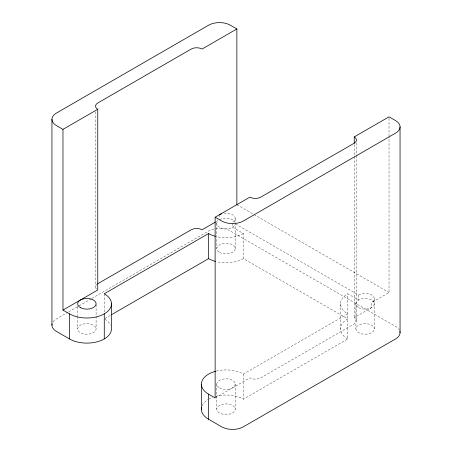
<?xml version="1.0" encoding="UTF-8"?>
<svg xmlns="http://www.w3.org/2000/svg" width="452" height="452" viewBox="0 0 452 452"><rect width="100%" height="100%" fill="white"/><g stroke="black" fill="none" stroke-linecap="round" stroke-linejoin="round"><path stroke-width="0.34" stroke-dasharray="2.26 1.69" d="M215.881 221.802L218.282 220.418M68.06 312.168L56.449 318.869A15.368 8.876 0 0 0 52.472 322.847M68.67 311.812L78.45 306.168M79.06 305.818L91.281 298.761M91.892 298.41L208.609 231.023A15.368 8.876 0 0 1 214.225 228.955M104.881 318.519L110.983 314.999M216.259 371.092A24.594 14.198 0 0 1 243.391 374.092L347.729 313.852A24.594 14.198 0 0 1 347.729 293.772L358.6 300.043L358.6 295.026L236.176 224.345M215.129 397.935L249.911 377.855A7.684 4.435 0 0 0 260.781 377.855L354.249 323.892A7.684 4.435 0 0 0 354.249 317.615L371.64 307.575L371.64 302.557L389.031 292.517L389.031 136.572M215.604 396.364A24.594 14.198 0 0 1 243.391 399.189L347.729 338.949L347.729 293.772M236.871 204.666L253.369 214.191M253.979 214.547L389.031 292.517M347.729 338.949A24.594 14.198 0 0 1 347.729 318.869L243.391 258.629L243.391 233.531L232.52 227.254L232.52 222.237A9.221 5.322 0 0 0 234.13 215.96A9.221 5.322 0 0 0 224.198 213.248M389.031 118.226L389.031 135.866M374.341 298.789L374.341 328.909A9.221 5.322 0 0 1 360.51 333.519A9.221 5.322 0 0 1 360.51 324.299A9.221 5.322 0 0 1 374.341 328.909M356.504 142.855L356.504 154.855M356.504 155.561L356.504 320.75M355.899 303.812L355.899 328.909M354.249 144.657L354.249 155.957M354.249 156.658L354.249 317.615M340.525 303.812L340.525 328.909M243.391 374.092L243.391 399.189M235.221 218.469L235.221 222.864M235.221 248.589L235.221 223.491A9.221 5.322 0 0 1 223.616 228.633A9.221 5.322 0 0 1 218.011 220.83M235.221 384.132L235.221 409.229A9.221 5.322 0 0 1 221.39 413.84A9.221 5.322 0 0 1 221.39 404.619A9.221 5.322 0 0 1 235.221 409.229M219.48 214.706L219.48 218.469M216.779 223.491L216.779 248.589M216.779 384.132L216.779 409.229M104.271 293.772L104.271 313.292M96.101 304.507L96.101 315.666M96.101 316.36L96.101 328.909A9.221 5.322 0 0 1 82.27 333.519A9.221 5.322 0 0 1 82.27 324.299A9.221 5.322 0 0 1 96.101 328.909M95.496 111.797L95.496 286.867M77.659 306.597L77.659 315.666M77.659 316.36L77.659 328.909M219.48 219.728A9.221 5.322 0 0 1 234.91 222.113M243.391 233.531A24.594 14.198 0 0 1 216.587 236.611M243.391 258.629A24.594 14.198 0 0 1 216.587 261.708M202.247 405.557A24.594 14.198 0 0 1 207.976 399.568M208.609 399.189A24.594 14.198 0 0 1 212.344 397.421M104.83 319.202A24.594 14.198 0 0 1 110.638 325.237M96.53 289.088A7.684 4.435 0 0 1 97.299 284.014M358.6 295.026A9.221 5.322 0 0 1 371.64 295.026A9.221 5.322 0 0 1 371.64 302.557M399.528 330.378A15.368 8.876 0 0 0 395.551 326.401L230.345 231.023A15.368 8.876 0 0 0 216.146 228.633M219.48 252.357A9.221 5.322 0 0 0 234.91 249.967A9.221 5.322 0 0 0 223.616 243.447A9.221 5.322 0 0 0 219.48 252.357M219.48 387.895A9.221 5.322 0 0 0 234.91 385.511A9.221 5.322 0 0 0 223.616 378.985A9.221 5.322 0 0 0 219.48 387.895M358.6 307.575A9.221 5.322 0 0 0 374.03 305.19A9.221 5.322 0 0 0 362.73 298.67A9.221 5.322 0 0 0 358.6 307.575"/><path stroke-width="0.68" d="M236.871 28.962L230.345 25.199A15.368 8.876 0 0 0 208.609 25.199L56.449 113.051A15.368 8.876 0 0 0 56.449 125.599L62.969 129.362L97.751 109.282A7.684 4.435 0 0 1 97.751 103.011L191.219 49.042A7.684 4.435 0 0 1 202.089 49.042L236.871 28.962L236.871 204.666M97.751 283.732L191.219 229.769A7.684 4.435 0 0 1 202.089 229.769L215.282 222.152M215.129 217.214L249.911 197.134A7.684 4.435 0 0 0 260.781 197.134L354.249 143.171A7.684 4.435 0 0 0 354.249 136.894L389.031 116.814L395.551 120.577A15.368 8.876 0 0 1 395.551 133.131L243.391 220.977A15.368 8.876 0 0 1 221.655 220.977L215.129 217.214L215.129 397.935L208.609 394.172A24.594 14.198 0 0 1 215.604 371.261M62.969 129.362L62.969 310.083L97.751 290.003L97.751 109.282M215.412 236.306A24.594 14.198 0 0 1 208.609 233.531L104.271 293.772A24.594 14.198 0 0 1 104.271 313.852L104.271 338.949M111.593 314.643L208.609 258.629A24.594 14.198 0 0 0 215.412 261.409M62.969 310.083L69.489 313.852A24.594 14.198 0 0 0 104.271 313.852M111.474 303.812L111.474 328.909A24.594 14.198 0 0 1 96.293 342.028A24.594 14.198 0 0 1 69.489 338.949L56.449 331.423A15.368 8.876 0 0 1 52.076 323.988M201.615 407.376A24.594 14.198 0 0 0 208.609 419.27L221.655 426.801A15.368 8.876 0 0 0 243.391 426.801L395.551 338.949A15.368 8.876 0 0 0 399.924 331.519M400.054 126.854L400.054 332.678M354.249 136.894L354.249 143.25M208.609 233.531L208.609 258.629M208.609 394.172L208.609 419.27M201.406 384.132L201.406 409.229M69.489 313.852L69.489 338.949M51.946 119.322L51.946 325.146M219.48 214.706A9.221 5.322 0 0 1 221.39 213.858M80.36 307.575A9.221 5.322 0 0 0 95.79 305.19A9.221 5.322 0 0 0 84.496 298.67A9.221 5.322 0 0 0 80.36 307.575"/></g></svg>
